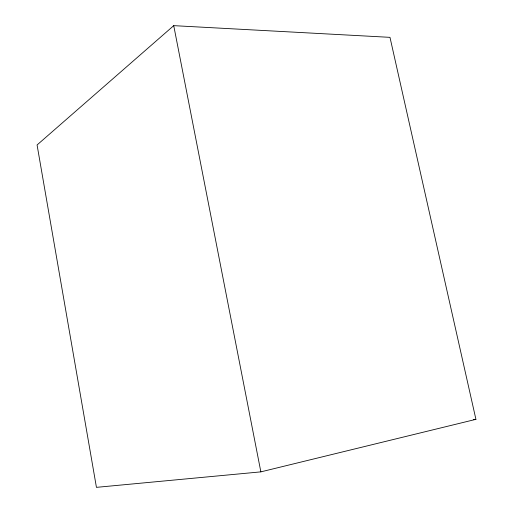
<?xml version="1.0" encoding="UTF-8"?>
<svg xmlns="http://www.w3.org/2000/svg" width="513" height="513" viewBox="0 0 513 513"><rect width="100%" height="100%" fill="white"/><g stroke="black" fill="none" stroke-linecap="round" stroke-linejoin="round"><path stroke-width="0.77" d="M173.734 25.65L37.077 144.967L96.438 487.35L260.861 471.864L475.923 419.339L389.983 37.346L173.734 25.65L260.861 471.864M473.544 419.647L475.923 419.339"/></g></svg>
